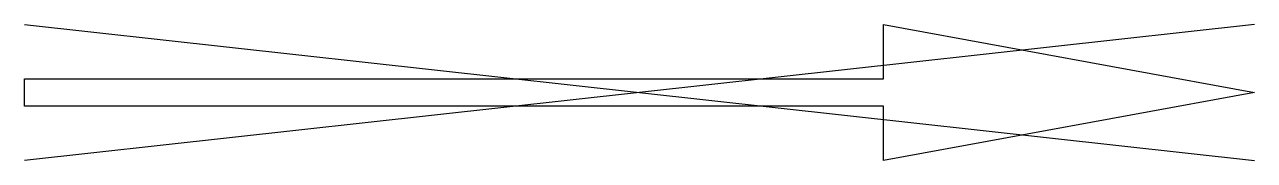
# Model space of a CAD drawing. Header units: metres. Extents: x 0 to 6.8, y -0.38 to 0.37.
import ezdxf

# ---------------------------------------------------------------- set-up
doc = ezdxf.new("R2010")
doc.units = ezdxf.units.M
doc.header["$LTSCALE"] = 0.2

msp = doc.modelspace()

# ---------------------------------------------------------------- linework, layer by layer
for p, q in [((0, 0.375), (6.8, -0.375)), ((6.8, 0.375), (0, -0.375))]:
    msp.add_line(p, q)
msp.add_lwpolyline([(0, 0.075), (4.75, 0.075), (4.75, 0.375), (6.8, 0), (4.75, -0.375), (4.75, -0.075), (0, -0.075)], close=True)

doc.saveas('drawing.dxf')
